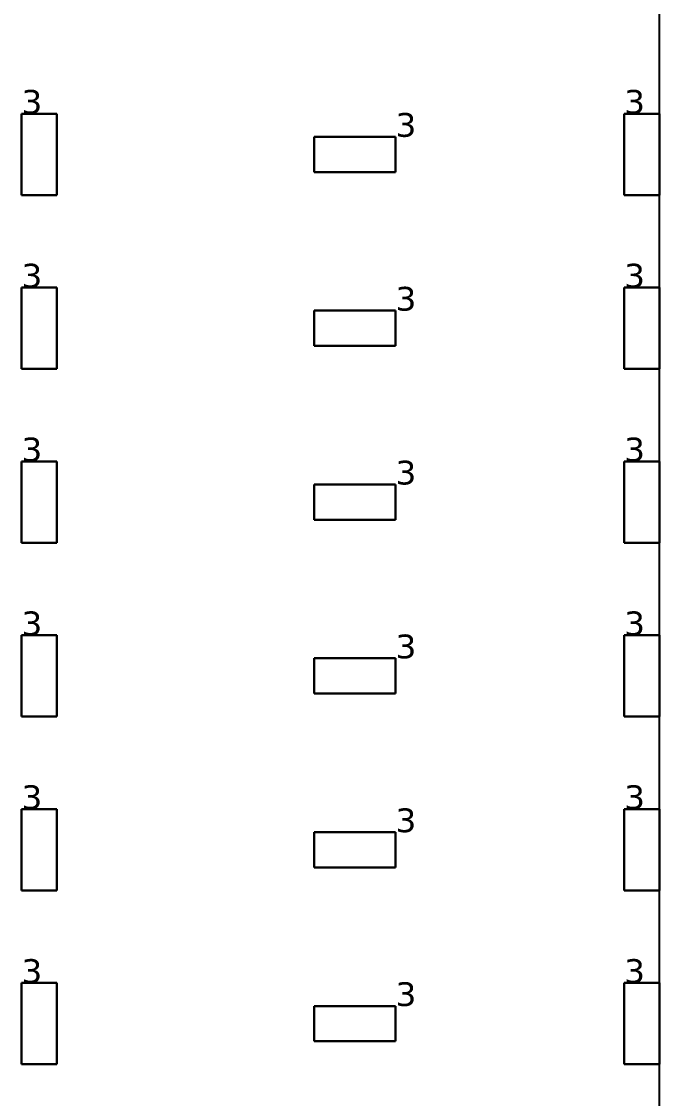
# Model space of a CAD drawing. Header units: inches. Extents: x 28 to 141, y 59 to 110.
# Drawn here: x 78.56 to 83.4, y 75.99 to 84.15 of the extents above; entities that cross this region are included whole.
import ezdxf

# ---------------------------------------------------------------- set-up
doc = ezdxf.new("R2010")
doc.units = ezdxf.units.IN
doc.header["$MEASUREMENT"] = 0
for name, color, linetype, true_color in [('DLX_BLD1_CALC', 3, 'Continuous', 0x00ff00), ('DLX_BLD1_LUM', 7, 'Continuous', 0xffd400), ('DLX_BLD1_LUMKEY_IDX', 7, 'Continuous', 0x969696)]:
    doc.layers.add(name, color=color, linetype=linetype, true_color=true_color)
doc.styles.add('TableTextStyle', font='')
doc.styles.get('TableTextStyle').set_extended_font_data('VERDANA.TTF')

msp = doc.modelspace()

# ---------------------------------------------------------------- linework, layer by layer
at = {"layer": 'DLX_BLD1_CALC'}
msp.add_polyline3d([(83.4004, 59.2949, 0), (83.4004, 84.5839, 0)], dxfattribs=at)
at = {"layer": 'DLX_BLD1_LUM'}
for points in [[(78.5649, 82.8391, 0), (78.5649, 83.4561, 0)], [(78.5649, 83.4561, 0), (78.5649, 83.4561, 0)], [(78.5649, 83.4561, 0), (78.5649, 82.8391, 0)], [(78.5649, 83.4561, 0), (78.8319, 83.4561, 0)], [(78.8319, 83.4561, 0), (78.5649, 83.4561, 0)], [(78.5649, 83.4561, 0), (78.5649, 83.4561, 0)], [(78.8319, 83.4561, 0), (78.5649, 83.4561, 0)], [(78.5649, 83.4561, 0), (78.5649, 82.8391, 0)], [(78.5649, 82.8391, 0), (78.5649, 83.4561, 0)], [(78.5649, 83.4561, 0), (78.8319, 83.4561, 0)], [(78.8319, 83.4561, 0), (78.8319, 83.4561, 0)], [(78.8319, 83.4561, 0), (78.8319, 82.8391, 0)], [(78.8319, 82.8391, 0), (78.8319, 83.4561, 0)], [(78.8319, 83.4561, 0), (78.8319, 83.4561, 0)], [(78.8319, 82.8391, 0), (78.8319, 83.4561, 0)], [(78.8319, 83.4561, 0), (78.8319, 82.8391, 0)], [(83.1334, 82.8391, 0), (83.1334, 83.4561, 0)], [(83.1334, 83.4561, 0), (83.1334, 83.4561, 0)], [(83.1334, 83.4561, 0), (83.1334, 82.8391, 0)], [(83.1334, 83.4561, 0), (83.4004, 83.4561, 0)], [(83.4004, 83.4561, 0), (83.1334, 83.4561, 0)], [(83.1334, 83.4561, 0), (83.1334, 83.4561, 0)], [(83.4004, 83.4561, 0), (83.1334, 83.4561, 0)], [(83.1334, 83.4561, 0), (83.1334, 82.8391, 0)], [(83.1334, 82.8391, 0), (83.1334, 83.4561, 0)], [(83.1334, 83.4561, 0), (83.4004, 83.4561, 0)], [(83.4004, 83.4561, 0), (83.4004, 83.4561, 0)], [(83.4004, 83.4561, 0), (83.4004, 82.8391, 0)], [(83.4004, 82.8391, 0), (83.4004, 83.4561, 0)], [(83.4004, 83.4561, 0), (83.4004, 83.4561, 0)], [(83.4004, 82.8391, 0), (83.4004, 83.4561, 0)], [(83.4004, 83.4561, 0), (83.4004, 82.8391, 0)], [(80.7832, 83.0141, 0), (80.7832, 83.2811, 0)], [(80.7832, 83.2811, 0), (80.7832, 83.2811, 0)], [(80.7832, 83.2811, 0), (80.7832, 83.0141, 0)], [(80.7832, 83.2811, 0), (81.4002, 83.2811, 0)], [(81.4002, 83.2811, 0), (80.7832, 83.2811, 0)], [(80.7832, 83.2811, 0), (80.7832, 83.2811, 0)], [(80.7832, 83.2811, 0), (80.7832, 83.0141, 0)], [(81.4002, 83.2811, 0), (80.7832, 83.2811, 0)], [(80.7832, 83.0141, 0), (80.7832, 83.2811, 0)], [(80.7832, 83.2811, 0), (81.4002, 83.2811, 0)], [(81.4002, 83.2811, 0), (81.4002, 83.0141, 0)], [(81.4002, 83.0141, 0), (81.4002, 83.2811, 0)], [(81.4002, 83.2811, 0), (81.4002, 83.2811, 0)], [(81.4002, 83.2811, 0), (81.4002, 83.2811, 0)], [(81.4002, 83.0141, 0), (81.4002, 83.2811, 0)], [(81.4002, 83.2811, 0), (81.4002, 83.0141, 0)], [(81.4002, 83.0141, 0), (80.7832, 83.0141, 0)], [(80.7832, 83.0141, 0), (80.7832, 83.0141, 0)], [(80.7832, 83.0141, 0), (81.4002, 83.0141, 0)], [(80.7832, 83.0141, 0), (80.7832, 83.0141, 0)], [(80.7832, 83.0141, 0), (81.4002, 83.0141, 0)], [(81.4002, 83.0141, 0), (80.7832, 83.0141, 0)], [(81.4002, 83.0141, 0), (81.4002, 83.0141, 0)], [(81.4002, 83.0141, 0), (81.4002, 83.0141, 0)], [(78.8319, 82.8391, 0), (78.5649, 82.8391, 0)], [(78.5649, 82.8391, 0), (78.5649, 82.8391, 0)], [(78.5649, 82.8391, 0), (78.8319, 82.8391, 0)], [(78.5649, 82.8391, 0), (78.5649, 82.8391, 0)], [(78.5649, 82.8391, 0), (78.8319, 82.8391, 0)], [(78.8319, 82.8391, 0), (78.5649, 82.8391, 0)], [(78.8319, 82.8391, 0), (78.8319, 82.8391, 0)], [(78.8319, 82.8391, 0), (78.8319, 82.8391, 0)], [(83.4004, 82.8391, 0), (83.1334, 82.8391, 0)], [(83.1334, 82.8391, 0), (83.1334, 82.8391, 0)], [(83.1334, 82.8391, 0), (83.4004, 82.8391, 0)], [(83.1334, 82.8391, 0), (83.1334, 82.8391, 0)], [(83.1334, 82.8391, 0), (83.4004, 82.8391, 0)], [(83.4004, 82.8391, 0), (83.1334, 82.8391, 0)], [(83.4004, 82.8391, 0), (83.4004, 82.8391, 0)], [(83.4004, 82.8391, 0), (83.4004, 82.8391, 0)], [(78.5649, 81.5214, 0), (78.5649, 82.1384, 0)], [(78.5649, 82.1384, 0), (78.5649, 82.1384, 0)], [(78.5649, 82.1384, 0), (78.5649, 81.5214, 0)], [(78.5649, 82.1384, 0), (78.8319, 82.1384, 0)], [(78.8319, 82.1384, 0), (78.5649, 82.1384, 0)], [(78.5649, 82.1384, 0), (78.5649, 82.1384, 0)], [(78.8319, 82.1384, 0), (78.5649, 82.1384, 0)], [(78.5649, 82.1384, 0), (78.5649, 81.5214, 0)], [(78.5649, 81.5214, 0), (78.5649, 82.1384, 0)], [(78.5649, 82.1384, 0), (78.8319, 82.1384, 0)], [(78.8319, 82.1384, 0), (78.8319, 82.1384, 0)], [(78.8319, 82.1384, 0), (78.8319, 81.5214, 0)], [(78.8319, 81.5214, 0), (78.8319, 82.1384, 0)], [(78.8319, 82.1384, 0), (78.8319, 82.1384, 0)], [(78.8319, 81.5214, 0), (78.8319, 82.1384, 0)], [(78.8319, 82.1384, 0), (78.8319, 81.5214, 0)], [(83.1334, 81.5214, 0), (83.1334, 82.1384, 0)], [(83.1334, 82.1384, 0), (83.1334, 82.1384, 0)], [(83.1334, 82.1384, 0), (83.1334, 81.5214, 0)], [(83.1334, 82.1384, 0), (83.4004, 82.1384, 0)], [(83.4004, 82.1384, 0), (83.1334, 82.1384, 0)], [(83.1334, 82.1384, 0), (83.1334, 82.1384, 0)], [(83.4004, 82.1384, 0), (83.1334, 82.1384, 0)], [(83.1334, 82.1384, 0), (83.1334, 81.5214, 0)], [(83.1334, 81.5214, 0), (83.1334, 82.1384, 0)], [(83.1334, 82.1384, 0), (83.4004, 82.1384, 0)], [(83.4004, 82.1384, 0), (83.4004, 82.1384, 0)], [(83.4004, 82.1384, 0), (83.4004, 81.5214, 0)], [(83.4004, 81.5214, 0), (83.4004, 82.1384, 0)], [(83.4004, 82.1384, 0), (83.4004, 82.1384, 0)], [(83.4004, 81.5214, 0), (83.4004, 82.1384, 0)], [(83.4004, 82.1384, 0), (83.4004, 81.5214, 0)], [(80.7832, 81.6964, 0), (80.7832, 81.9634, 0)], [(80.7832, 81.9634, 0), (80.7832, 81.9634, 0)], [(80.7832, 81.9634, 0), (80.7832, 81.6964, 0)], [(80.7832, 81.9634, 0), (81.4002, 81.9634, 0)], [(81.4002, 81.9634, 0), (80.7832, 81.9634, 0)], [(80.7832, 81.9634, 0), (80.7832, 81.9634, 0)], [(80.7832, 81.9634, 0), (80.7832, 81.6964, 0)], [(81.4002, 81.9634, 0), (80.7832, 81.9634, 0)], [(80.7832, 81.6964, 0), (80.7832, 81.9634, 0)], [(80.7832, 81.9634, 0), (81.4002, 81.9634, 0)], [(81.4002, 81.9634, 0), (81.4002, 81.6964, 0)], [(81.4002, 81.6964, 0), (81.4002, 81.9634, 0)], [(81.4002, 81.9634, 0), (81.4002, 81.9634, 0)], [(81.4002, 81.9634, 0), (81.4002, 81.9634, 0)], [(81.4002, 81.6964, 0), (81.4002, 81.9634, 0)], [(81.4002, 81.9634, 0), (81.4002, 81.6964, 0)], [(81.4002, 81.6964, 0), (80.7832, 81.6964, 0)], [(80.7832, 81.6964, 0), (80.7832, 81.6964, 0)], [(80.7832, 81.6964, 0), (81.4002, 81.6964, 0)], [(80.7832, 81.6964, 0), (80.7832, 81.6964, 0)], [(80.7832, 81.6964, 0), (81.4002, 81.6964, 0)], [(81.4002, 81.6964, 0), (80.7832, 81.6964, 0)], [(81.4002, 81.6964, 0), (81.4002, 81.6964, 0)], [(81.4002, 81.6964, 0), (81.4002, 81.6964, 0)], [(78.8319, 81.5214, 0), (78.5649, 81.5214, 0)], [(78.5649, 81.5214, 0), (78.5649, 81.5214, 0)], [(78.5649, 81.5214, 0), (78.8319, 81.5214, 0)], [(78.5649, 81.5214, 0), (78.5649, 81.5214, 0)], [(78.5649, 81.5214, 0), (78.8319, 81.5214, 0)], [(78.8319, 81.5214, 0), (78.5649, 81.5214, 0)], [(78.8319, 81.5214, 0), (78.8319, 81.5214, 0)], [(78.8319, 81.5214, 0), (78.8319, 81.5214, 0)], [(83.4004, 81.5214, 0), (83.1334, 81.5214, 0)], [(83.1334, 81.5214, 0), (83.1334, 81.5214, 0)], [(83.1334, 81.5214, 0), (83.4004, 81.5214, 0)], [(83.1334, 81.5214, 0), (83.1334, 81.5214, 0)], [(83.1334, 81.5214, 0), (83.4004, 81.5214, 0)], [(83.4004, 81.5214, 0), (83.1334, 81.5214, 0)], [(83.4004, 81.5214, 0), (83.4004, 81.5214, 0)], [(83.4004, 81.5214, 0), (83.4004, 81.5214, 0)], [(78.5649, 80.2037, 0), (78.5649, 80.8207, 0)], [(78.5649, 80.8207, 0), (78.5649, 80.8207, 0)], [(78.5649, 80.8207, 0), (78.5649, 80.2037, 0)], [(78.5649, 80.8207, 0), (78.8319, 80.8207, 0)], [(78.8319, 80.8207, 0), (78.5649, 80.8207, 0)], [(78.5649, 80.8207, 0), (78.5649, 80.8207, 0)], [(78.8319, 80.8207, 0), (78.5649, 80.8207, 0)], [(78.5649, 80.8207, 0), (78.5649, 80.2037, 0)], [(78.5649, 80.2037, 0), (78.5649, 80.8207, 0)], [(78.5649, 80.8207, 0), (78.8319, 80.8207, 0)], [(78.8319, 80.8207, 0), (78.8319, 80.8207, 0)], [(78.8319, 80.8207, 0), (78.8319, 80.2037, 0)], [(78.8319, 80.2037, 0), (78.8319, 80.8207, 0)], [(78.8319, 80.8207, 0), (78.8319, 80.8207, 0)], [(78.8319, 80.2037, 0), (78.8319, 80.8207, 0)], [(78.8319, 80.8207, 0), (78.8319, 80.2037, 0)], [(83.1334, 80.2037, 0), (83.1334, 80.8207, 0)], [(83.1334, 80.8207, 0), (83.1334, 80.8207, 0)], [(83.1334, 80.8207, 0), (83.1334, 80.2037, 0)], [(83.1334, 80.8207, 0), (83.4004, 80.8207, 0)], [(83.4004, 80.8207, 0), (83.1334, 80.8207, 0)], [(83.1334, 80.8207, 0), (83.1334, 80.8207, 0)], [(83.4004, 80.8207, 0), (83.1334, 80.8207, 0)], [(83.1334, 80.8207, 0), (83.1334, 80.2037, 0)], [(83.1334, 80.2037, 0), (83.1334, 80.8207, 0)], [(83.1334, 80.8207, 0), (83.4004, 80.8207, 0)], [(83.4004, 80.8207, 0), (83.4004, 80.8207, 0)], [(83.4004, 80.8207, 0), (83.4004, 80.2037, 0)], [(83.4004, 80.2037, 0), (83.4004, 80.8207, 0)], [(83.4004, 80.8207, 0), (83.4004, 80.8207, 0)], [(83.4004, 80.2037, 0), (83.4004, 80.8207, 0)], [(83.4004, 80.8207, 0), (83.4004, 80.2037, 0)], [(80.7832, 80.3787, 0), (80.7832, 80.6457, 0)], [(80.7832, 80.6457, 0), (80.7832, 80.6457, 0)], [(80.7832, 80.6457, 0), (80.7832, 80.3787, 0)], [(80.7832, 80.6457, 0), (81.4002, 80.6457, 0)], [(81.4002, 80.6457, 0), (80.7832, 80.6457, 0)], [(80.7832, 80.6457, 0), (80.7832, 80.6457, 0)], [(80.7832, 80.6457, 0), (80.7832, 80.3787, 0)], [(81.4002, 80.6457, 0), (80.7832, 80.6457, 0)], [(80.7832, 80.3787, 0), (80.7832, 80.6457, 0)], [(80.7832, 80.6457, 0), (81.4002, 80.6457, 0)], [(81.4002, 80.6457, 0), (81.4002, 80.3787, 0)], [(81.4002, 80.3787, 0), (81.4002, 80.6457, 0)], [(81.4002, 80.6457, 0), (81.4002, 80.6457, 0)], [(81.4002, 80.6457, 0), (81.4002, 80.6457, 0)], [(81.4002, 80.3787, 0), (81.4002, 80.6457, 0)], [(81.4002, 80.6457, 0), (81.4002, 80.3787, 0)], [(81.4002, 80.3787, 0), (80.7832, 80.3787, 0)], [(80.7832, 80.3787, 0), (80.7832, 80.3787, 0)], [(80.7832, 80.3787, 0), (81.4002, 80.3787, 0)], [(80.7832, 80.3787, 0), (80.7832, 80.3787, 0)], [(80.7832, 80.3787, 0), (81.4002, 80.3787, 0)], [(81.4002, 80.3787, 0), (80.7832, 80.3787, 0)], [(81.4002, 80.3787, 0), (81.4002, 80.3787, 0)], [(81.4002, 80.3787, 0), (81.4002, 80.3787, 0)], [(78.8319, 80.2037, 0), (78.5649, 80.2037, 0)], [(78.5649, 80.2037, 0), (78.5649, 80.2037, 0)], [(78.5649, 80.2037, 0), (78.8319, 80.2037, 0)], [(78.5649, 80.2037, 0), (78.5649, 80.2037, 0)], [(78.5649, 80.2037, 0), (78.8319, 80.2037, 0)], [(78.8319, 80.2037, 0), (78.5649, 80.2037, 0)], [(78.8319, 80.2037, 0), (78.8319, 80.2037, 0)], [(78.8319, 80.2037, 0), (78.8319, 80.2037, 0)], [(83.4004, 80.2037, 0), (83.1334, 80.2037, 0)], [(83.1334, 80.2037, 0), (83.1334, 80.2037, 0)], [(83.1334, 80.2037, 0), (83.4004, 80.2037, 0)], [(83.1334, 80.2037, 0), (83.1334, 80.2037, 0)], [(83.1334, 80.2037, 0), (83.4004, 80.2037, 0)], [(83.4004, 80.2037, 0), (83.1334, 80.2037, 0)], [(83.4004, 80.2037, 0), (83.4004, 80.2037, 0)], [(83.4004, 80.2037, 0), (83.4004, 80.2037, 0)], [(78.5649, 78.8859, 0), (78.5649, 79.5029, 0)], [(78.5649, 79.5029, 0), (78.5649, 79.5029, 0)], [(78.5649, 79.5029, 0), (78.5649, 78.8859, 0)], [(78.5649, 79.5029, 0), (78.8319, 79.5029, 0)], [(78.8319, 79.5029, 0), (78.5649, 79.5029, 0)], [(78.5649, 79.5029, 0), (78.5649, 79.5029, 0)], [(78.8319, 79.5029, 0), (78.5649, 79.5029, 0)], [(78.5649, 79.5029, 0), (78.5649, 78.8859, 0)], [(78.5649, 78.8859, 0), (78.5649, 79.5029, 0)], [(78.5649, 79.5029, 0), (78.8319, 79.5029, 0)], [(78.8319, 79.5029, 0), (78.8319, 79.5029, 0)], [(78.8319, 79.5029, 0), (78.8319, 78.8859, 0)], [(78.8319, 78.8859, 0), (78.8319, 79.5029, 0)], [(78.8319, 79.5029, 0), (78.8319, 79.5029, 0)], [(78.8319, 78.8859, 0), (78.8319, 79.5029, 0)], [(78.8319, 79.5029, 0), (78.8319, 78.8859, 0)], [(83.1334, 78.8859, 0), (83.1334, 79.5029, 0)], [(83.1334, 79.5029, 0), (83.1334, 79.5029, 0)], [(83.1334, 79.5029, 0), (83.1334, 78.8859, 0)], [(83.1334, 79.5029, 0), (83.4004, 79.5029, 0)], [(83.4004, 79.5029, 0), (83.1334, 79.5029, 0)], [(83.1334, 79.5029, 0), (83.1334, 79.5029, 0)], [(83.4004, 79.5029, 0), (83.1334, 79.5029, 0)], [(83.1334, 79.5029, 0), (83.1334, 78.8859, 0)], [(83.1334, 78.8859, 0), (83.1334, 79.5029, 0)], [(83.1334, 79.5029, 0), (83.4004, 79.5029, 0)], [(83.4004, 79.5029, 0), (83.4004, 79.5029, 0)], [(83.4004, 79.5029, 0), (83.4004, 78.8859, 0)], [(83.4004, 78.8859, 0), (83.4004, 79.5029, 0)], [(83.4004, 79.5029, 0), (83.4004, 79.5029, 0)], [(83.4004, 78.8859, 0), (83.4004, 79.5029, 0)], [(83.4004, 79.5029, 0), (83.4004, 78.8859, 0)], [(80.7832, 79.0609, 0), (80.7832, 79.3279, 0)], [(80.7832, 79.3279, 0), (80.7832, 79.3279, 0)], [(80.7832, 79.3279, 0), (80.7832, 79.0609, 0)], [(80.7832, 79.3279, 0), (81.4002, 79.3279, 0)], [(81.4002, 79.3279, 0), (80.7832, 79.3279, 0)], [(80.7832, 79.3279, 0), (80.7832, 79.3279, 0)], [(80.7832, 79.3279, 0), (80.7832, 79.0609, 0)], [(81.4002, 79.3279, 0), (80.7832, 79.3279, 0)], [(80.7832, 79.0609, 0), (80.7832, 79.3279, 0)], [(80.7832, 79.3279, 0), (81.4002, 79.3279, 0)], [(81.4002, 79.3279, 0), (81.4002, 79.0609, 0)], [(81.4002, 79.0609, 0), (81.4002, 79.3279, 0)], [(81.4002, 79.3279, 0), (81.4002, 79.3279, 0)], [(81.4002, 79.3279, 0), (81.4002, 79.3279, 0)], [(81.4002, 79.0609, 0), (81.4002, 79.3279, 0)], [(81.4002, 79.3279, 0), (81.4002, 79.0609, 0)], [(81.4002, 79.0609, 0), (80.7832, 79.0609, 0)], [(80.7832, 79.0609, 0), (80.7832, 79.0609, 0)], [(80.7832, 79.0609, 0), (81.4002, 79.0609, 0)], [(80.7832, 79.0609, 0), (80.7832, 79.0609, 0)], [(80.7832, 79.0609, 0), (81.4002, 79.0609, 0)], [(81.4002, 79.0609, 0), (80.7832, 79.0609, 0)], [(81.4002, 79.0609, 0), (81.4002, 79.0609, 0)], [(81.4002, 79.0609, 0), (81.4002, 79.0609, 0)], [(78.8319, 78.8859, 0), (78.5649, 78.8859, 0)], [(78.5649, 78.8859, 0), (78.5649, 78.8859, 0)], [(78.5649, 78.8859, 0), (78.8319, 78.8859, 0)], [(78.5649, 78.8859, 0), (78.5649, 78.8859, 0)], [(78.5649, 78.8859, 0), (78.8319, 78.8859, 0)], [(78.8319, 78.8859, 0), (78.5649, 78.8859, 0)], [(78.8319, 78.8859, 0), (78.8319, 78.8859, 0)], [(78.8319, 78.8859, 0), (78.8319, 78.8859, 0)], [(83.4004, 78.8859, 0), (83.1334, 78.8859, 0)], [(83.1334, 78.8859, 0), (83.1334, 78.8859, 0)], [(83.1334, 78.8859, 0), (83.4004, 78.8859, 0)], [(83.1334, 78.8859, 0), (83.1334, 78.8859, 0)], [(83.1334, 78.8859, 0), (83.4004, 78.8859, 0)], [(83.4004, 78.8859, 0), (83.1334, 78.8859, 0)], [(83.4004, 78.8859, 0), (83.4004, 78.8859, 0)], [(83.4004, 78.8859, 0), (83.4004, 78.8859, 0)], [(78.5649, 77.5682, 0), (78.5649, 78.1852, 0)], [(78.5649, 78.1852, 0), (78.5649, 78.1852, 0)], [(78.5649, 78.1852, 0), (78.5649, 77.5682, 0)], [(78.5649, 78.1852, 0), (78.8319, 78.1852, 0)], [(78.8319, 78.1852, 0), (78.5649, 78.1852, 0)], [(78.5649, 78.1852, 0), (78.5649, 78.1852, 0)], [(78.8319, 78.1852, 0), (78.5649, 78.1852, 0)], [(78.5649, 78.1852, 0), (78.5649, 77.5682, 0)], [(78.5649, 77.5682, 0), (78.5649, 78.1852, 0)], [(78.5649, 78.1852, 0), (78.8319, 78.1852, 0)], [(78.8319, 78.1852, 0), (78.8319, 78.1852, 0)], [(78.8319, 78.1852, 0), (78.8319, 77.5682, 0)], [(78.8319, 77.5682, 0), (78.8319, 78.1852, 0)], [(78.8319, 78.1852, 0), (78.8319, 78.1852, 0)], [(78.8319, 77.5682, 0), (78.8319, 78.1852, 0)], [(78.8319, 78.1852, 0), (78.8319, 77.5682, 0)], [(83.1334, 77.5682, 0), (83.1334, 78.1852, 0)], [(83.1334, 78.1852, 0), (83.1334, 78.1852, 0)], [(83.1334, 78.1852, 0), (83.1334, 77.5682, 0)], [(83.1334, 78.1852, 0), (83.4004, 78.1852, 0)], [(83.4004, 78.1852, 0), (83.1334, 78.1852, 0)], [(83.1334, 78.1852, 0), (83.1334, 78.1852, 0)], [(83.4004, 78.1852, 0), (83.1334, 78.1852, 0)], [(83.1334, 78.1852, 0), (83.1334, 77.5682, 0)], [(83.1334, 77.5682, 0), (83.1334, 78.1852, 0)], [(83.1334, 78.1852, 0), (83.4004, 78.1852, 0)], [(83.4004, 78.1852, 0), (83.4004, 78.1852, 0)], [(83.4004, 78.1852, 0), (83.4004, 77.5682, 0)], [(83.4004, 77.5682, 0), (83.4004, 78.1852, 0)], [(83.4004, 78.1852, 0), (83.4004, 78.1852, 0)], [(83.4004, 77.5682, 0), (83.4004, 78.1852, 0)], [(83.4004, 78.1852, 0), (83.4004, 77.5682, 0)], [(80.7832, 77.7432, 0), (80.7832, 78.0102, 0)], [(80.7832, 78.0102, 0), (80.7832, 78.0102, 0)], [(80.7832, 78.0102, 0), (80.7832, 77.7432, 0)], [(80.7832, 78.0102, 0), (81.4002, 78.0102, 0)], [(81.4002, 78.0102, 0), (80.7832, 78.0102, 0)], [(80.7832, 78.0102, 0), (80.7832, 78.0102, 0)], [(80.7832, 78.0102, 0), (80.7832, 77.7432, 0)], [(81.4002, 78.0102, 0), (80.7832, 78.0102, 0)], [(80.7832, 77.7432, 0), (80.7832, 78.0102, 0)], [(80.7832, 78.0102, 0), (81.4002, 78.0102, 0)], [(81.4002, 78.0102, 0), (81.4002, 77.7432, 0)], [(81.4002, 77.7432, 0), (81.4002, 78.0102, 0)], [(81.4002, 78.0102, 0), (81.4002, 78.0102, 0)], [(81.4002, 78.0102, 0), (81.4002, 78.0102, 0)], [(81.4002, 77.7432, 0), (81.4002, 78.0102, 0)], [(81.4002, 78.0102, 0), (81.4002, 77.7432, 0)], [(81.4002, 77.7432, 0), (80.7832, 77.7432, 0)], [(80.7832, 77.7432, 0), (80.7832, 77.7432, 0)], [(80.7832, 77.7432, 0), (81.4002, 77.7432, 0)], [(80.7832, 77.7432, 0), (80.7832, 77.7432, 0)], [(80.7832, 77.7432, 0), (81.4002, 77.7432, 0)], [(81.4002, 77.7432, 0), (80.7832, 77.7432, 0)], [(81.4002, 77.7432, 0), (81.4002, 77.7432, 0)], [(81.4002, 77.7432, 0), (81.4002, 77.7432, 0)], [(78.8319, 77.5682, 0), (78.5649, 77.5682, 0)], [(78.5649, 77.5682, 0), (78.5649, 77.5682, 0)], [(78.5649, 77.5682, 0), (78.8319, 77.5682, 0)], [(78.5649, 77.5682, 0), (78.5649, 77.5682, 0)], [(78.5649, 77.5682, 0), (78.8319, 77.5682, 0)], [(78.8319, 77.5682, 0), (78.5649, 77.5682, 0)], [(78.8319, 77.5682, 0), (78.8319, 77.5682, 0)], [(78.8319, 77.5682, 0), (78.8319, 77.5682, 0)], [(83.4004, 77.5682, 0), (83.1334, 77.5682, 0)], [(83.1334, 77.5682, 0), (83.1334, 77.5682, 0)], [(83.1334, 77.5682, 0), (83.4004, 77.5682, 0)], [(83.1334, 77.5682, 0), (83.1334, 77.5682, 0)], [(83.1334, 77.5682, 0), (83.4004, 77.5682, 0)], [(83.4004, 77.5682, 0), (83.1334, 77.5682, 0)], [(83.4004, 77.5682, 0), (83.4004, 77.5682, 0)], [(83.4004, 77.5682, 0), (83.4004, 77.5682, 0)], [(78.5649, 76.2505, 0), (78.5649, 76.8675, 0)], [(78.5649, 76.8675, 0), (78.5649, 76.8675, 0)], [(78.5649, 76.8675, 0), (78.5649, 76.2505, 0)], [(78.5649, 76.8675, 0), (78.8319, 76.8675, 0)], [(78.8319, 76.8675, 0), (78.5649, 76.8675, 0)], [(78.5649, 76.8675, 0), (78.5649, 76.8675, 0)], [(78.8319, 76.8675, 0), (78.5649, 76.8675, 0)], [(78.5649, 76.8675, 0), (78.5649, 76.2505, 0)], [(78.5649, 76.2505, 0), (78.5649, 76.8675, 0)], [(78.5649, 76.8675, 0), (78.8319, 76.8675, 0)], [(78.8319, 76.8675, 0), (78.8319, 76.8675, 0)], [(78.8319, 76.8675, 0), (78.8319, 76.2505, 0)], [(78.8319, 76.2505, 0), (78.8319, 76.8675, 0)], [(78.8319, 76.8675, 0), (78.8319, 76.8675, 0)], [(78.8319, 76.2505, 0), (78.8319, 76.8675, 0)], [(78.8319, 76.8675, 0), (78.8319, 76.2505, 0)], [(83.1334, 76.2505, 0), (83.1334, 76.8675, 0)], [(83.1334, 76.8675, 0), (83.1334, 76.8675, 0)], [(83.1334, 76.8675, 0), (83.1334, 76.2505, 0)], [(83.1334, 76.8675, 0), (83.4004, 76.8675, 0)], [(83.4004, 76.8675, 0), (83.1334, 76.8675, 0)], [(83.1334, 76.8675, 0), (83.1334, 76.8675, 0)], [(83.4004, 76.8675, 0), (83.1334, 76.8675, 0)], [(83.1334, 76.8675, 0), (83.1334, 76.2505, 0)], [(83.1334, 76.2505, 0), (83.1334, 76.8675, 0)], [(83.1334, 76.8675, 0), (83.4004, 76.8675, 0)], [(83.4004, 76.8675, 0), (83.4004, 76.8675, 0)], [(83.4004, 76.8675, 0), (83.4004, 76.2505, 0)], [(83.4004, 76.2505, 0), (83.4004, 76.8675, 0)], [(83.4004, 76.8675, 0), (83.4004, 76.8675, 0)], [(83.4004, 76.2505, 0), (83.4004, 76.8675, 0)], [(83.4004, 76.8675, 0), (83.4004, 76.2505, 0)], [(80.7832, 76.4255, 0), (80.7832, 76.6925, 0)], [(80.7832, 76.6925, 0), (80.7832, 76.6925, 0)], [(80.7832, 76.6925, 0), (80.7832, 76.4255, 0)], [(80.7832, 76.6925, 0), (81.4002, 76.6925, 0)], [(81.4002, 76.6925, 0), (80.7832, 76.6925, 0)], [(80.7832, 76.6925, 0), (80.7832, 76.6925, 0)], [(80.7832, 76.6925, 0), (80.7832, 76.4255, 0)], [(81.4002, 76.6925, 0), (80.7832, 76.6925, 0)], [(80.7832, 76.4255, 0), (80.7832, 76.6925, 0)], [(80.7832, 76.6925, 0), (81.4002, 76.6925, 0)], [(81.4002, 76.6925, 0), (81.4002, 76.4255, 0)], [(81.4002, 76.4255, 0), (81.4002, 76.6925, 0)], [(81.4002, 76.6925, 0), (81.4002, 76.6925, 0)], [(81.4002, 76.6925, 0), (81.4002, 76.6925, 0)], [(81.4002, 76.4255, 0), (81.4002, 76.6925, 0)], [(81.4002, 76.6925, 0), (81.4002, 76.4255, 0)], [(81.4002, 76.4255, 0), (80.7832, 76.4255, 0)], [(80.7832, 76.4255, 0), (80.7832, 76.4255, 0)], [(80.7832, 76.4255, 0), (81.4002, 76.4255, 0)], [(80.7832, 76.4255, 0), (80.7832, 76.4255, 0)], [(80.7832, 76.4255, 0), (81.4002, 76.4255, 0)], [(81.4002, 76.4255, 0), (80.7832, 76.4255, 0)], [(81.4002, 76.4255, 0), (81.4002, 76.4255, 0)], [(81.4002, 76.4255, 0), (81.4002, 76.4255, 0)], [(78.8319, 76.2505, 0), (78.5649, 76.2505, 0)], [(78.5649, 76.2505, 0), (78.5649, 76.2505, 0)], [(78.5649, 76.2505, 0), (78.8319, 76.2505, 0)], [(78.5649, 76.2505, 0), (78.5649, 76.2505, 0)], [(78.5649, 76.2505, 0), (78.8319, 76.2505, 0)], [(78.8319, 76.2505, 0), (78.5649, 76.2505, 0)], [(78.8319, 76.2505, 0), (78.8319, 76.2505, 0)], [(78.8319, 76.2505, 0), (78.8319, 76.2505, 0)], [(83.4004, 76.2505, 0), (83.1334, 76.2505, 0)], [(83.1334, 76.2505, 0), (83.1334, 76.2505, 0)], [(83.1334, 76.2505, 0), (83.4004, 76.2505, 0)], [(83.1334, 76.2505, 0), (83.1334, 76.2505, 0)], [(83.1334, 76.2505, 0), (83.4004, 76.2505, 0)], [(83.4004, 76.2505, 0), (83.1334, 76.2505, 0)], [(83.4004, 76.2505, 0), (83.4004, 76.2505, 0)], [(83.4004, 76.2505, 0), (83.4004, 76.2505, 0)]]:
    msp.add_polyline3d(points, dxfattribs=at)

# ---------------------------------------------------------------- texts
at = {"layer": 'DLX_BLD1_LUMKEY_IDX', "style": 'TableTextStyle'}
for p in [(78.5649, 83.4561), (83.1334, 83.4561), (81.4002, 83.2811), (78.5649, 82.1384), (83.1334, 82.1384), (81.4002, 81.9634), (78.5649, 80.8207), (83.1334, 80.8207), (81.4002, 80.6457), (78.5649, 79.5029), (83.1334, 79.5029), (81.4002, 79.3279), (78.5649, 78.1852), (83.1334, 78.1852), (81.4002, 78.0102), (78.5649, 76.8675), (83.1334, 76.8675), (81.4002, 76.6925)]:
    msp.add_text('3', height=0.18, dxfattribs=at).set_placement(p)

doc.saveas('drawing.dxf')
